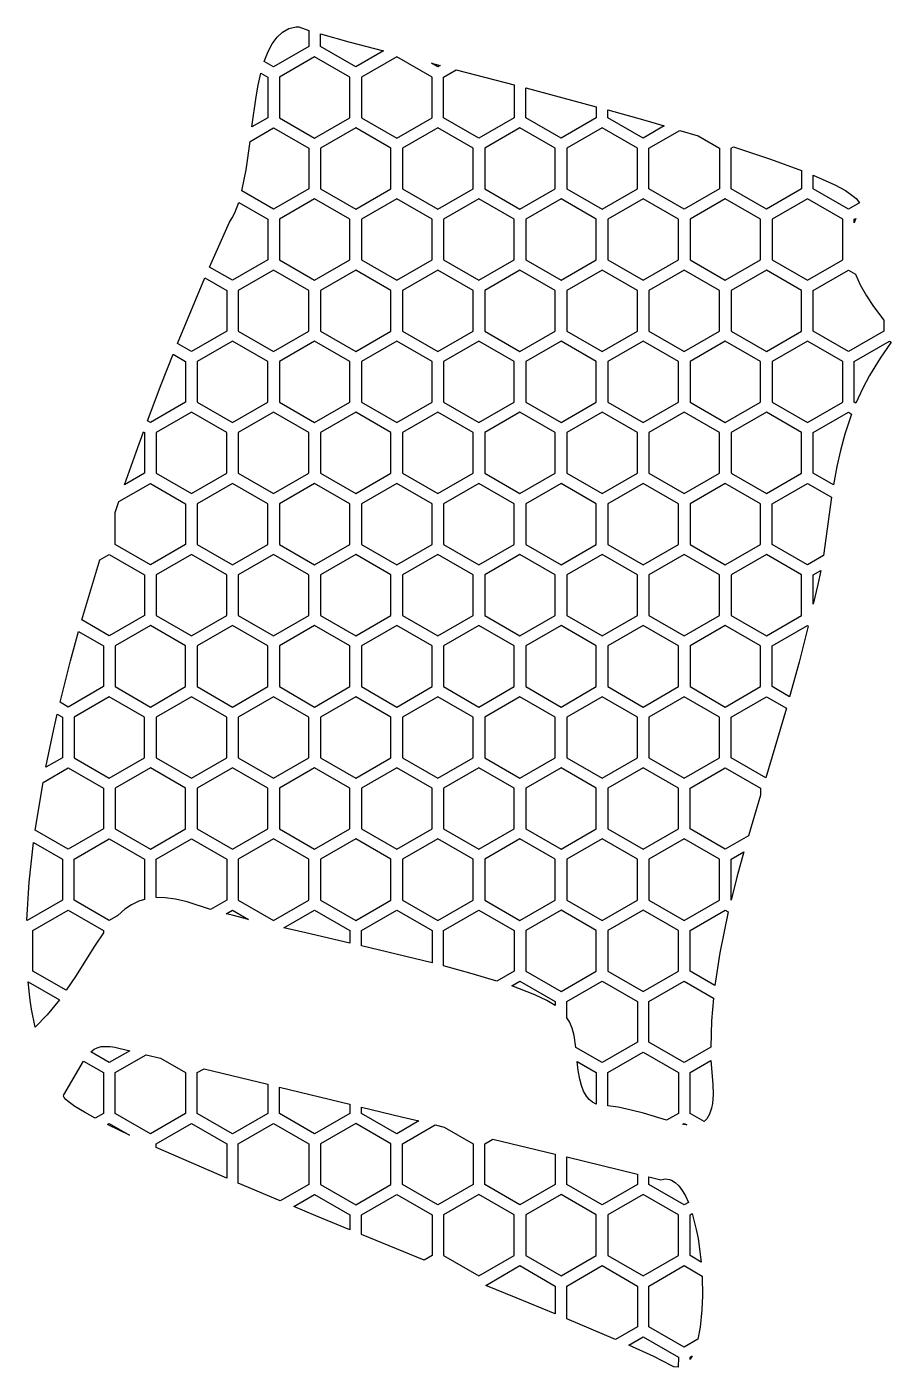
# Model space of a CAD drawing. Header units: millimetres. Extents: x 172 to 209.1, y -149.2 to -91.5.
import ezdxf

# ---------------------------------------------------------------- set-up
doc = ezdxf.new("R2010")
doc.units = ezdxf.units.MM

# ---------------------------------------------------------------- blocks, each defined once
blk = doc.blocks.new('HEX')
blk.add_lwpolyline([(1.516, 0.875), (0, 1.75), (-1.516, 0.875), (-1.516, -0.875), (0, -1.75), (1.516, -0.875)], close=True)

msp = doc.modelspace()

# ---------------------------------------------------------------- linework, layer by layer
for points in [[(182.176, -93.034), (182.341, -92.605), (182.518, -92.268), (182.724, -91.986), (182.961, -91.766), (183.235, -91.617), (183.547, -91.544), (183.661, -91.538), (184.09, -91.693), (184.09, -92.389), (182.575, -93.264), (182.176, -93.034)], [(184.59, -91.843), (185.812, -92.179), (187.304, -92.572), (186.106, -93.264), (184.59, -92.389), (184.59, -91.843)], [(189.362, -93.105), (189.742, -93.204), (189.637, -93.264), (189.362, -93.105)], [(181.641, -95.842), (181.826, -94.545), (181.917, -94.046), (182.033, -93.529), (182.325, -93.697), (182.325, -95.447), (181.641, -95.842)], [(190.432, -93.382), (192.918, -94.031), (192.918, -95.447), (191.402, -96.322), (189.887, -95.447), (189.887, -93.697), (190.432, -93.382)], [(193.418, -94.163), (196.449, -94.977), (196.449, -95.447), (194.934, -96.322), (193.418, -95.447), (193.418, -94.163)], [(196.949, -95.114), (198.43, -95.528), (199.372, -95.798), (198.465, -96.322), (196.949, -95.447), (196.949, -95.114)], [(181.216, -98.596), (181.391, -97.694), (181.563, -96.465), (182.575, -95.88), (184.09, -96.755), (184.09, -98.505), (182.575, -99.38), (181.216, -98.596)], [(200.037, -95.992), (200.837, -96.231), (201.746, -96.755), (201.746, -98.505), (200.23, -99.38), (198.715, -98.505), (198.715, -96.755), (200.037, -95.992)], [(202.346, -96.697), (203.938, -97.224), (205.277, -97.713), (205.277, -98.505), (203.761, -99.38), (202.246, -98.505), (202.246, -96.755), (202.346, -96.697)], [(205.777, -97.913), (206.707, -98.333), (207.161, -98.581), (207.501, -98.815), (207.626, -98.926), (207.765, -99.108), (207.292, -99.38), (205.777, -98.505), (205.777, -97.913)], [(179.822, -101.868), (180.682, -99.939), (180.801, -99.754), (180.908, -99.543), (181.079, -99.094), (182.325, -99.813), (182.325, -101.563), (180.809, -102.438), (179.822, -101.868)], [(207.61, -99.774), (207.556, -99.928), (207.542, -99.973), (207.542, -99.813), (207.61, -99.774)], [(207.594, -102.17), (207.796, -102.633), (208.061, -103.101), (208.37, -103.566), (208.808, -104.157), (208.808, -104.621), (207.292, -105.496), (205.777, -104.621), (205.777, -102.871), (207.292, -101.996), (207.594, -102.17)], [(178.446, -105.151), (179.622, -102.33), (180.559, -102.871), (180.559, -104.621), (179.044, -105.496), (178.446, -105.151)], [(209.129, -105.096), (208.653, -105.78), (208.201, -106.526), (207.91, -107.078), (207.614, -107.721), (207.542, -107.679), (207.542, -105.929), (209.058, -105.054), (209.129, -105.096)], [(177.155, -108.483), (177.747, -106.922), (178.258, -105.62), (178.794, -105.929), (178.794, -107.679), (177.278, -108.554), (177.155, -108.483)], [(207.426, -108.189), (207.135, -109.052), (206.945, -109.753), (206.791, -110.447), (206.647, -111.24), (205.777, -110.737), (205.777, -108.987), (207.292, -108.112), (207.426, -108.189)], [(176.168, -111.234), (176.661, -109.835), (176.979, -108.959), (177.028, -108.987), (177.028, -110.737), (176.168, -111.234)], [(175.763, -112.426), (175.921, -111.954), (177.278, -111.17), (178.794, -112.045), (178.794, -113.795), (177.278, -114.67), (175.763, -113.795), (175.763, -112.426)], [(206.566, -111.77), (206.215, -114.273), (205.527, -114.67), (204.011, -113.795), (204.011, -112.045), (205.527, -111.17), (206.566, -111.77)], [(174.329, -117.045), (175.102, -114.465), (175.513, -114.228), (177.028, -115.103), (177.028, -116.853), (175.513, -117.728), (174.329, -117.045)], [(206.102, -114.915), (205.976, -115.52), (205.777, -116.363), (205.777, -115.103), (206.102, -114.915)], [(173.397, -120.584), (173.846, -118.803), (174.189, -117.541), (175.263, -118.161), (175.263, -119.911), (173.747, -120.786), (173.397, -120.584)], [(205.559, -117.305), (205.17, -118.858), (204.764, -120.346), (204.011, -119.911), (204.011, -118.161), (205.527, -117.286), (205.559, -117.305)], [(204.623, -120.842), (203.736, -123.83), (202.246, -122.969), (202.246, -121.219), (203.761, -120.344), (204.623, -120.842)], [(172.786, -123.38), (173.131, -121.736), (173.277, -121.093), (173.497, -121.219), (173.497, -122.969), (172.786, -123.38)], [(172.326, -126.082), (172.663, -124.028), (173.747, -123.402), (175.263, -124.277), (175.263, -126.027), (173.747, -126.902), (172.326, -126.082)], [(203.511, -124.574), (202.992, -126.327), (201.996, -126.902), (200.48, -126.027), (200.48, -124.277), (201.996, -123.402), (203.511, -124.277), (203.511, -124.574)], [(171.966, -129.952), (172.066, -128.311), (172.252, -126.617), (173.497, -127.335), (173.497, -129.085), (171.981, -129.96), (171.966, -129.952)], [(177.028, -129.062), (176.787, -129.14), (176.474, -129.289), (176.184, -129.481), (175.873, -129.752), (175.513, -129.96), (173.997, -129.085), (173.997, -127.335), (175.513, -126.46), (177.028, -127.335), (177.028, -129.062)], [(179.862, -129.488), (178.855, -129.168), (178.361, -129.047), (177.911, -128.987), (177.528, -128.984), (177.528, -127.335), (179.044, -126.46), (180.559, -127.335), (180.559, -129.085), (179.862, -129.488)], [(202.794, -127.019), (202.499, -128.097), (202.248, -129.087), (202.246, -127.335), (202.794, -127.019)], [(175.258, -130.491), (174.871, -131.073), (174.058, -132.377), (173.662, -132.969), (172.231, -132.143), (172.231, -130.393), (173.747, -129.518), (175.263, -130.393), (175.258, -130.491)], [(181.501, -129.918), (180.802, -129.742), (180.54, -129.674), (180.809, -129.518), (181.501, -129.918)], [(185.856, -130.936), (183.965, -130.5), (183.02, -130.28), (184.34, -129.518), (185.856, -130.393), (185.856, -130.936)], [(189.387, -131.788), (186.356, -131.052), (186.356, -130.393), (187.871, -129.518), (189.387, -130.393), (189.387, -131.788)], [(192.178, -132.57), (191.118, -132.253), (189.887, -131.917), (189.887, -130.393), (191.402, -129.518), (192.918, -130.393), (192.918, -132.143), (192.178, -132.57)], [(202.127, -129.594), (201.764, -131.355), (201.548, -132.76), (200.48, -132.143), (200.48, -130.393), (201.996, -129.518), (202.127, -129.594)], [(173.366, -133.376), (172.836, -134.022), (172.328, -134.552), (172.174, -133.785), (172.112, -133.385), (172.024, -132.601), (173.366, -133.376)], [(194.684, -133.624), (194.324, -133.406), (193.814, -133.162), (192.815, -132.78), (193.168, -132.576), (194.684, -133.451), (194.684, -133.624)], [(195.565, -135.421), (195.492, -134.917), (195.413, -134.595), (195.299, -134.32), (195.184, -134.151), (195.184, -133.451), (196.699, -132.576), (198.215, -133.451), (198.215, -135.201), (196.699, -136.076), (195.565, -135.421)], [(201.486, -133.301), (201.405, -134.286), (201.368, -135.419), (200.23, -136.076), (198.715, -135.201), (198.715, -133.451), (200.23, -132.576), (201.486, -133.301)], [(174.724, -135.611), (174.869, -135.499), (174.994, -135.437), (175.166, -135.391), (175.322, -135.378), (175.545, -135.389), (175.751, -135.419), (176.396, -135.566), (175.513, -136.076), (174.724, -135.611)], [(173.551, -137.457), (174.403, -136.013), (175.263, -136.509), (175.263, -138.259), (174.908, -138.464), (174.442, -138.209), (174.031, -137.961), (173.741, -137.751), (173.643, -137.661), (173.578, -137.582), (173.548, -137.514), (173.551, -137.457)], [(177.1, -135.737), (177.716, -135.887), (178.794, -136.509), (178.794, -138.259), (177.278, -139.134), (175.763, -138.259), (175.763, -136.509), (177.1, -135.737)], [(199.471, -138.553), (198.479, -138.257), (197.953, -138.117), (197.395, -137.998), (196.949, -137.929), (196.949, -136.509), (198.465, -135.634), (199.98, -136.509), (199.98, -138.259), (199.471, -138.553)], [(201.374, -135.993), (201.463, -136.999), (201.468, -137.453), (201.44, -137.829), (201.403, -138.039), (201.322, -138.298), (201.209, -138.494), (201.092, -138.613), (200.48, -138.259), (200.48, -136.509), (201.374, -135.993)], [(179.585, -136.341), (182.325, -137.007), (182.325, -138.259), (180.809, -139.134), (179.294, -138.259), (179.294, -136.509), (179.585, -136.341)], [(196.443, -137.864), (196.282, -137.775), (196.144, -137.661), (196.029, -137.523), (195.904, -137.306), (195.809, -137.058), (195.737, -136.785), (195.673, -136.419), (195.627, -136.035), (196.449, -136.509), (196.443, -137.864)], [(182.825, -137.129), (185.856, -137.866), (185.856, -138.259), (184.34, -139.134), (182.825, -138.259), (182.825, -137.129)], [(186.356, -137.988), (188.071, -138.405), (188.82, -138.587), (187.871, -139.134), (186.356, -138.259), (186.356, -137.988)], [(176.379, -139.193), (175.934, -138.98), (175.437, -138.736), (175.513, -138.692), (176.379, -139.193)], [(180.559, -141.051), (177.528, -139.723), (177.528, -139.567), (179.044, -138.692), (180.559, -139.567), (180.559, -141.051)], [(182.864, -142.025), (181.059, -141.265), (181.059, -139.567), (182.575, -138.692), (184.09, -139.567), (184.09, -141.317), (182.864, -142.025)], [(189.914, -138.853), (191.152, -139.567), (191.152, -141.317), (189.637, -142.192), (188.121, -141.317), (188.121, -139.567), (189.524, -138.758), (189.914, -138.853)], [(200.34, -138.756), (200.217, -138.738), (200.166, -138.729), (200.23, -138.692), (200.34, -138.756)], [(192.008, -139.362), (194.684, -140.012), (194.684, -141.317), (193.168, -142.192), (191.652, -141.317), (191.652, -139.567), (192.008, -139.362)], [(195.184, -140.134), (198.215, -140.87), (198.215, -141.317), (196.699, -142.192), (195.184, -141.317), (195.184, -140.134)], [(198.715, -140.992), (199.225, -141.116), (199.414, -141.078), (199.594, -141.098), (199.68, -141.129), (199.845, -141.229), (200, -141.378), (200.145, -141.571), (200.279, -141.805), (200.409, -142.089), (200.23, -142.192), (198.715, -141.317), (198.715, -140.992)], [(185.856, -143.266), (184.386, -142.659), (183.444, -142.268), (184.34, -141.75), (185.856, -142.625), (185.856, -143.266)], [(189.045, -144.573), (186.356, -143.472), (186.356, -142.625), (187.871, -141.75), (189.387, -142.625), (189.387, -144.375), (189.045, -144.573)], [(200.577, -142.569), (200.751, -143.251), (200.825, -143.636), (200.958, -144.651), (200.48, -144.375), (200.48, -142.625), (200.577, -142.569)], [(194.684, -146.885), (193.006, -146.193), (191.698, -145.657), (193.168, -144.808), (194.684, -145.683), (194.684, -146.885)], [(197.274, -147.977), (195.184, -147.093), (195.184, -145.683), (196.699, -144.808), (198.215, -145.683), (198.215, -147.433), (197.274, -147.977)], [(201.001, -145.253), (201.017, -146.11), (200.995, -146.709), (200.919, -147.451), (200.821, -147.967), (200.23, -148.308), (198.715, -147.433), (198.715, -145.683), (200.23, -144.808), (201.001, -145.253)], [(199.972, -149.174), (199.791, -149.152), (199.694, -149.118), (198.931, -148.72), (197.844, -148.225), (198.465, -147.866), (199.98, -148.741), (199.972, -149.174)], [(200.567, -148.691), (200.488, -148.827), (200.48, -148.838), (200.48, -148.741), (200.567, -148.691)]]:
    msp.add_lwpolyline(points, close=True)

# ---------------------------------------------------------------- block references
for p in [(184.34, -94.572), (187.871, -94.572), (186.106, -97.63), (189.637, -97.63), (193.168, -97.63), (196.699, -97.63), (184.34, -100.688), (187.871, -100.688), (191.402, -100.688), (194.934, -100.688), (198.465, -100.688), (201.996, -100.688), (205.527, -100.688), (182.575, -103.746), (186.106, -103.746), (189.637, -103.746), (193.168, -103.746), (196.699, -103.746), (200.23, -103.746), (203.761, -103.746), (180.809, -106.804), (184.34, -106.804), (187.871, -106.804), (191.402, -106.804), (194.934, -106.804), (198.465, -106.804), (201.996, -106.804), (205.527, -106.804), (179.044, -109.862), (182.575, -109.862), (186.106, -109.862), (189.637, -109.862), (193.168, -109.862), (196.699, -109.862), (200.23, -109.862), (203.761, -109.862), (180.809, -112.92), (184.34, -112.92), (187.871, -112.92), (191.402, -112.92), (194.934, -112.92), (198.465, -112.92), (201.996, -112.92), (179.044, -115.978), (182.575, -115.978), (186.106, -115.978), (189.637, -115.978), (193.168, -115.978), (196.699, -115.978), (200.23, -115.978), (203.761, -115.978), (177.278, -119.036), (180.809, -119.036), (184.34, -119.036), (187.871, -119.036), (191.402, -119.036), (194.934, -119.036), (198.465, -119.036), (201.996, -119.036), (175.513, -122.094), (179.044, -122.094), (182.575, -122.094), (186.106, -122.094), (189.637, -122.094), (193.168, -122.094), (196.699, -122.094), (200.23, -122.094), (177.278, -125.152), (180.809, -125.152), (184.34, -125.152), (187.871, -125.152), (191.402, -125.152), (194.934, -125.152), (198.465, -125.152), (182.575, -128.21), (186.106, -128.21), (189.637, -128.21), (193.168, -128.21), (196.699, -128.21), (200.23, -128.21), (194.934, -131.268), (198.465, -131.268), (186.106, -140.442), (191.402, -143.5), (194.934, -143.5), (198.465, -143.5)]:
    msp.add_blockref('HEX', p)

doc.saveas('drawing.dxf')
